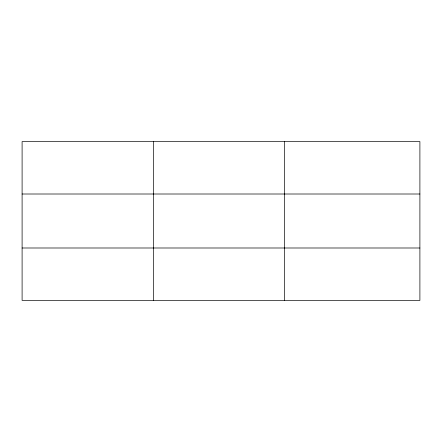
<?xml version="1.0" encoding="UTF-8"?>
<svg xmlns="http://www.w3.org/2000/svg" width="442" height="442" viewBox="0 0 442 442"><rect width="100%" height="100%" fill="white"/><g stroke="black" fill="none" stroke-linecap="round" stroke-linejoin="round"><path stroke-width="0.66" d="M153.374 141.595L153.374 300.405M284.648 141.595L284.648 300.405M419.9 247.995L419.9 300.405L22.1 300.405L22.1 141.595L419.9 141.595L419.9 247.995L22.1 247.995M22.1 194.005L419.9 194.005"/></g></svg>
